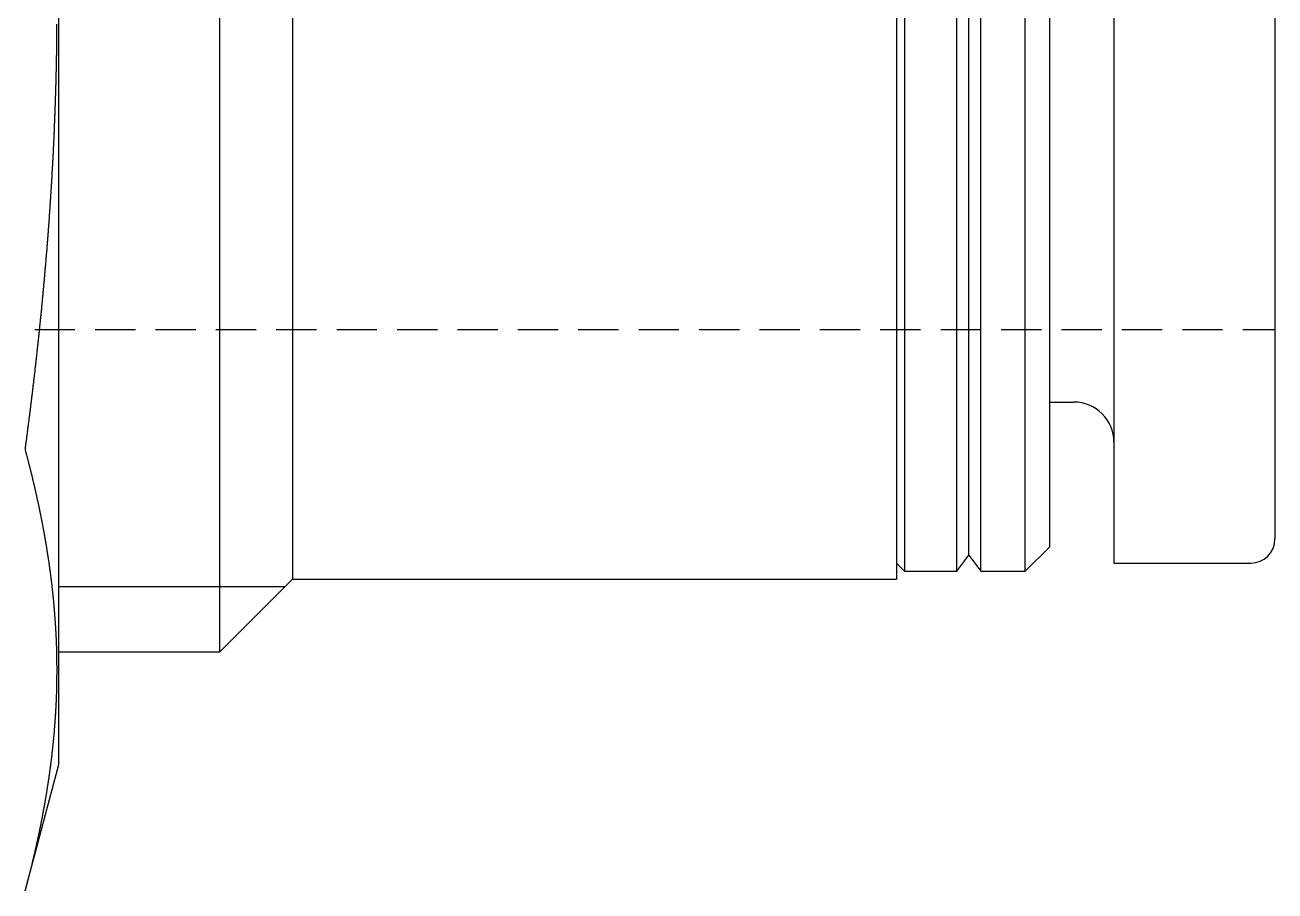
# Model space of a CAD drawing. Extents: x 4.5 to 90.9, y -19.2 to 68.3.
# Drawn here: x 44.99 to 60.51, y -1.05 to 9.7 of the extents above; entities that cross this region are included whole.
import ezdxf

# ---------------------------------------------------------------- set-up
doc = ezdxf.new("R2010")
doc.units = 0
doc.linetypes.add('DASHED', pattern=[0.75, 0.5, -0.25])
doc.layers.get('0').update_dxf_attribs({"linetype": 'CONTINUOUS'})

msp = doc.modelspace()

# ---------------------------------------------------------------- linework, layer by layer
at = {"color": 7, "linetype": 'CONTINUOUS'}
for p, q in [((45.411, 0.522), (45.411, 19.322)), ((47.411, 1.922), (47.411, 17.922)), ((48.311, 17.022), (48.311, 2.822)), ((55.811, 17.022), (55.811, 2.822)), ((55.911, 16.922), (55.911, 2.922)), ((56.561, 2.922), (56.561, 16.922)), ((56.861, 2.922), (56.861, 16.922)), ((57.411, 2.922), (57.411, 16.922)), ((58.511, 16.822), (58.511, 3.022)), ((56.711, 3.122), (56.711, 16.722)), ((57.711, 16.622), (57.711, 3.222)), ((60.511, 16.522), (60.511, 3.322)), ((57.711, 5.022), (58.011, 5.022)), ((56.561, 2.922), (56.711, 3.122)), ((56.711, 3.122), (56.861, 2.922)), ((57.411, 2.922), (57.711, 3.222)), ((55.811, 3.022), (55.911, 2.922)), ((58.511, 3.022), (60.211, 3.022)), ((47.411, 1.922), (48.311, 2.822)), ((48.311, 2.822), (55.811, 2.822)), ((55.911, 2.922), (56.561, 2.922)), ((56.861, 2.922), (57.411, 2.922)), ((45.411, 1.922), (47.411, 1.922)), ((44.991, -1.048), (45.411, 0.522))]:
    msp.add_line(p, q, dxfattribs=at)
at = {"color": 3, "linetype": 'DASHED'}
msp.add_line((42.111, 5.922), (60.511, 5.922), dxfattribs=at)
at = {"color": 3, "linetype": 'CONTINUOUS'}
msp.add_line((45.411, 2.734), (48.223, 2.734), dxfattribs=at)
at = {"color": 7}
for points in [[(45.384, 9.711, 0), (45.384, 9.698, 0), (45.384, 9.686, 0), (45.384, 9.673, 0), (45.384, 9.66, 0), (45.383, 9.647, 0), (45.383, 9.635, 0), (45.383, 9.622, 0), (45.383, 9.609, 0), (45.383, 9.596, 0), (45.383, 9.584, 0), (45.383, 9.571, 0), (45.383, 9.558, 0), (45.383, 9.545, 0), (45.383, 9.533, 0), (45.382, 9.52, 0), (45.382, 9.507, 0), (45.382, 9.494, 0), (45.382, 9.482, 0), (45.382, 9.469, 0), (45.382, 9.456, 0), (45.381, 9.443, 0), (45.381, 9.431, 0), (45.381, 9.418, 0), (45.381, 9.405, 0), (45.381, 9.392, 0), (45.38, 9.38, 0), (45.38, 9.367, 0), (45.38, 9.354, 0), (45.38, 9.341, 0), (45.38, 9.329, 0), (45.379, 9.316, 0), (45.379, 9.303, 0), (45.379, 9.29, 0), (45.379, 9.278, 0), (45.379, 9.265, 0), (45.378, 9.252, 0), (45.378, 9.239, 0), (45.378, 9.227, 0), (45.377, 9.214, 0), (45.377, 9.201, 0), (45.377, 9.188, 0), (45.377, 9.176, 0), (45.377, 9.163, 0), (45.376, 9.15, 0), (45.376, 9.137, 0), (45.376, 9.125, 0), (45.375, 9.112, 0), (45.375, 9.099, 0), (45.375, 9.086, 0), (45.374, 9.074, 0), (45.374, 9.061, 0), (45.374, 9.048, 0), (45.374, 9.035, 0), (45.373, 9.023, 0), (45.373, 9.01, 0), (45.373, 8.997, 0), (45.372, 8.984, 0), (45.372, 8.972, 0), (45.372, 8.959, 0), (45.371, 8.946, 0), (45.371, 8.933, 0), (45.37, 8.921, 0), (45.37, 8.908, 0), (45.37, 8.895, 0), (45.369, 8.882, 0), (45.369, 8.87, 0), (45.369, 8.857, 0), (45.368, 8.844, 0), (45.368, 8.831, 0), (45.367, 8.819, 0), (45.367, 8.806, 0), (45.367, 8.793, 0), (45.366, 8.78, 0), (45.366, 8.768, 0), (45.365, 8.755, 0), (45.365, 8.742, 0), (45.365, 8.729, 0), (45.364, 8.717, 0), (45.364, 8.704, 0), (45.363, 8.691, 0), (45.363, 8.678, 0), (45.362, 8.666, 0), (45.362, 8.653, 0), (45.362, 8.64, 0), (45.361, 8.627, 0), (45.361, 8.615, 0), (45.36, 8.602, 0), (45.36, 8.589, 0), (45.359, 8.576, 0), (45.359, 8.564, 0), (45.358, 8.551, 0), (45.358, 8.538, 0), (45.357, 8.526, 0), (45.357, 8.513, 0), (45.356, 8.5, 0), (45.356, 8.487, 0), (45.355, 8.475, 0), (45.355, 8.462, 0), (45.354, 8.449, 0), (45.354, 8.436, 0), (45.353, 8.424, 0), (45.353, 8.411, 0), (45.352, 8.398, 0), (45.352, 8.385, 0), (45.351, 8.373, 0), (45.35, 8.36, 0), (45.35, 8.347, 0), (45.349, 8.334, 0), (45.349, 8.322, 0), (45.348, 8.309, 0), (45.348, 8.296, 0), (45.347, 8.283, 0), (45.346, 8.271, 0), (45.346, 8.258, 0), (45.345, 8.245, 0), (45.345, 8.232, 0), (45.344, 8.22, 0), (45.343, 8.207, 0), (45.343, 8.194, 0), (45.342, 8.181, 0), (45.342, 8.169, 0), (45.341, 8.156, 0), (45.34, 8.143, 0), (45.34, 8.131, 0), (45.339, 8.118, 0), (45.339, 8.105, 0), (45.338, 8.092, 0), (45.337, 8.08, 0), (45.337, 8.067, 0), (45.336, 8.054, 0), (45.335, 8.041, 0), (45.335, 8.029, 0), (45.334, 8.016, 0), (45.333, 8.003, 0), (45.333, 7.99, 0), (45.332, 7.978, 0), (45.331, 7.965, 0), (45.331, 7.952, 0), (45.33, 7.94, 0), (45.329, 7.927, 0), (45.328, 7.914, 0), (45.328, 7.901, 0), (45.327, 7.889, 0), (45.326, 7.876, 0), (45.326, 7.863, 0), (45.325, 7.85, 0), (45.324, 7.838, 0), (45.323, 7.825, 0), (45.323, 7.812, 0), (45.322, 7.799, 0), (45.321, 7.787, 0), (45.32, 7.774, 0), (45.32, 7.761, 0), (45.319, 7.749, 0), (45.318, 7.736, 0), (45.317, 7.723, 0), (45.317, 7.71, 0), (45.316, 7.698, 0), (45.315, 7.685, 0), (45.314, 7.672, 0), (45.313, 7.659, 0), (45.313, 7.647, 0), (45.312, 7.634, 0), (45.311, 7.621, 0), (45.31, 7.609, 0), (45.309, 7.596, 0), (45.309, 7.583, 0), (45.308, 7.57, 0), (45.307, 7.558, 0), (45.306, 7.545, 0), (45.305, 7.532, 0), (45.304, 7.519, 0), (45.304, 7.507, 0), (45.303, 7.494, 0), (45.302, 7.481, 0), (45.301, 7.469, 0), (45.3, 7.456, 0), (45.299, 7.443, 0), (45.299, 7.43, 0), (45.298, 7.418, 0), (45.297, 7.405, 0), (45.296, 7.392, 0), (45.295, 7.379, 0), (45.294, 7.367, 0), (45.293, 7.354, 0), (45.292, 7.341, 0), (45.291, 7.329, 0), (45.291, 7.316, 0), (45.29, 7.303, 0), (45.289, 7.29, 0), (45.288, 7.278, 0), (45.287, 7.265, 0), (45.286, 7.252, 0), (45.285, 7.239, 0), (45.284, 7.227, 0), (45.283, 7.214, 0), (45.282, 7.201, 0), (45.281, 7.189, 0), (45.28, 7.176, 0), (45.279, 7.163, 0), (45.279, 7.15, 0), (45.278, 7.138, 0), (45.277, 7.125, 0), (45.276, 7.112, 0), (45.275, 7.1, 0), (45.274, 7.087, 0), (45.273, 7.074, 0), (45.272, 7.061, 0), (45.271, 7.049, 0), (45.27, 7.036, 0), (45.269, 7.023, 0), (45.268, 7.011, 0), (45.267, 6.998, 0), (45.266, 6.985, 0), (45.265, 6.972, 0), (45.264, 6.96, 0), (45.263, 6.947, 0), (45.262, 6.934, 0), (45.261, 6.922, 0), (45.26, 6.909, 0), (45.259, 6.896, 0), (45.258, 6.883, 0), (45.257, 6.871, 0), (45.255, 6.858, 0), (45.255, 6.845, 0), (45.254, 6.833, 0), (45.252, 6.82, 0), (45.251, 6.807, 0), (45.25, 6.795, 0), (45.249, 6.782, 0), (45.248, 6.769, 0), (45.247, 6.756, 0), (45.246, 6.744, 0), (45.245, 6.731, 0), (45.244, 6.718, 0), (45.243, 6.706, 0), (45.242, 6.693, 0), (45.24, 6.68, 0), (45.239, 6.667, 0), (45.238, 6.655, 0), (45.237, 6.642, 0), (45.236, 6.629, 0), (45.235, 6.617, 0), (45.234, 6.604, 0), (45.233, 6.591, 0), (45.232, 6.579, 0), (45.23, 6.566, 0), (45.229, 6.553, 0), (45.228, 6.54, 0), (45.227, 6.528, 0), (45.226, 6.515, 0), (45.225, 6.502, 0), (45.224, 6.49, 0), (45.222, 6.477, 0), (45.221, 6.464, 0), (45.22, 6.451, 0), (45.219, 6.439, 0), (45.218, 6.426, 0), (45.217, 6.413, 0), (45.215, 6.401, 0), (45.214, 6.388, 0), (45.213, 6.375, 0), (45.212, 6.363, 0), (45.211, 6.35, 0), (45.209, 6.337, 0), (45.208, 6.324, 0), (45.207, 6.312, 0), (45.206, 6.299, 0), (45.205, 6.286, 0), (45.203, 6.274, 0), (45.202, 6.261, 0), (45.201, 6.248, 0), (45.2, 6.236, 0), (45.199, 6.223, 0), (45.197, 6.21, 0), (45.196, 6.198, 0), (45.195, 6.185, 0), (45.194, 6.172, 0), (45.192, 6.159, 0), (45.191, 6.147, 0), (45.19, 6.134, 0), (45.189, 6.121, 0), (45.187, 6.109, 0), (45.186, 6.096, 0), (45.185, 6.083, 0), (45.184, 6.071, 0), (45.182, 6.058, 0), (45.181, 6.045, 0), (45.18, 6.033, 0), (45.178, 6.02, 0), (45.177, 6.007, 0), (45.176, 5.995, 0), (45.175, 5.982, 0), (45.173, 5.969, 0), (45.172, 5.956, 0), (45.17, 5.944, 0), (45.169, 5.931, 0), (45.168, 5.918, 0), (45.167, 5.906, 0), (45.165, 5.893, 0), (45.164, 5.88, 0), (45.163, 5.868, 0), (45.161, 5.855, 0), (45.16, 5.842, 0), (45.159, 5.83, 0), (45.157, 5.817, 0), (45.156, 5.804, 0), (45.154, 5.792, 0), (45.153, 5.779, 0), (45.152, 5.766, 0), (45.15, 5.754, 0), (45.149, 5.741, 0), (45.148, 5.728, 0), (45.146, 5.715, 0), (45.145, 5.703, 0), (45.144, 5.69, 0), (45.142, 5.677, 0), (45.141, 5.665, 0), (45.139, 5.652, 0), (45.138, 5.639, 0), (45.137, 5.627, 0), (45.135, 5.614, 0), (45.134, 5.601, 0), (45.132, 5.589, 0), (45.131, 5.576, 0), (45.13, 5.563, 0), (45.128, 5.551, 0), (45.127, 5.538, 0), (45.125, 5.525, 0), (45.124, 5.513, 0), (45.123, 5.5, 0), (45.121, 5.487, 0), (45.12, 5.475, 0), (45.118, 5.462, 0), (45.117, 5.449, 0), (45.115, 5.437, 0), (45.114, 5.424, 0), (45.112, 5.411, 0), (45.111, 5.399, 0), (45.109, 5.386, 0), (45.108, 5.373, 0), (45.106, 5.361, 0), (45.105, 5.348, 0), (45.104, 5.335, 0), (45.102, 5.323, 0), (45.101, 5.31, 0), (45.099, 5.297, 0), (45.098, 5.285, 0), (45.096, 5.272, 0), (45.095, 5.259, 0), (45.093, 5.247, 0), (45.092, 5.234, 0), (45.09, 5.221, 0), (45.089, 5.209, 0), (45.087, 5.196, 0), (45.086, 5.183, 0), (45.084, 5.171, 0), (45.083, 5.158, 0), (45.081, 5.145, 0), (45.08, 5.133, 0), (45.078, 5.12, 0), (45.077, 5.107, 0), (45.075, 5.095, 0), (45.073, 5.082, 0), (45.072, 5.069, 0), (45.07, 5.057, 0), (45.069, 5.044, 0), (45.067, 5.031, 0), (45.066, 5.019, 0), (45.064, 5.006, 0), (45.062, 4.993, 0), (45.061, 4.981, 0), (45.059, 4.968, 0), (45.058, 4.955, 0), (45.056, 4.943, 0), (45.055, 4.93, 0), (45.053, 4.917, 0), (45.051, 4.905, 0), (45.05, 4.892, 0), (45.048, 4.879, 0), (45.047, 4.867, 0), (45.045, 4.854, 0), (45.044, 4.842, 0), (45.042, 4.829, 0), (45.04, 4.816, 0), (45.039, 4.804, 0), (45.037, 4.791, 0), (45.035, 4.778, 0), (45.034, 4.766, 0), (45.032, 4.753, 0), (45.031, 4.74, 0), (45.029, 4.728, 0), (45.027, 4.715, 0), (45.026, 4.702, 0), (45.024, 4.69, 0), (45.023, 4.677, 0), (45.021, 4.664, 0), (45.019, 4.652, 0), (45.018, 4.639, 0), (45.016, 4.626, 0), (45.014, 4.614, 0), (45.013, 4.601, 0), (45.011, 4.589, 0), (45.009, 4.576, 0), (45.008, 4.563, 0), (45.006, 4.551, 0), (45.004, 4.538, 0), (45.003, 4.525, 0), (45.001, 4.513, 0), (44.999, 4.5, 0), (44.998, 4.487, 0), (44.996, 4.475, 0), (44.994, 4.462, 0), (44.993, 4.449, 0), (44.991, 4.437, 0)], [(44.991, 4.437, 0), (44.993, 4.431, 0), (44.994, 4.424, 0), (44.996, 4.418, 0), (44.998, 4.412, 0), (44.999, 4.406, 0), (45.001, 4.4, 0), (45.002, 4.393, 0), (45.004, 4.387, 0), (45.006, 4.381, 0), (45.007, 4.375, 0), (45.009, 4.368, 0), (45.011, 4.362, 0), (45.012, 4.356, 0), (45.014, 4.35, 0), (45.016, 4.343, 0), (45.017, 4.337, 0), (45.019, 4.331, 0), (45.02, 4.325, 0), (45.022, 4.319, 0), (45.024, 4.312, 0), (45.025, 4.306, 0), (45.027, 4.3, 0), (45.029, 4.294, 0), (45.03, 4.287, 0), (45.032, 4.281, 0), (45.033, 4.275, 0), (45.035, 4.269, 0), (45.036, 4.262, 0), (45.038, 4.256, 0), (45.04, 4.25, 0), (45.041, 4.244, 0), (45.043, 4.237, 0), (45.044, 4.231, 0), (45.046, 4.225, 0), (45.048, 4.219, 0), (45.049, 4.212, 0), (45.051, 4.206, 0), (45.052, 4.2, 0), (45.054, 4.194, 0), (45.055, 4.187, 0), (45.057, 4.181, 0), (45.059, 4.175, 0), (45.06, 4.169, 0), (45.062, 4.162, 0), (45.063, 4.156, 0), (45.065, 4.15, 0), (45.066, 4.144, 0), (45.068, 4.137, 0), (45.069, 4.131, 0), (45.071, 4.125, 0), (45.072, 4.119, 0), (45.074, 4.112, 0), (45.075, 4.106, 0), (45.077, 4.1, 0), (45.078, 4.094, 0), (45.08, 4.087, 0), (45.081, 4.081, 0), (45.083, 4.075, 0), (45.084, 4.069, 0), (45.086, 4.062, 0), (45.087, 4.056, 0), (45.089, 4.05, 0), (45.09, 4.044, 0), (45.092, 4.037, 0), (45.093, 4.031, 0), (45.095, 4.025, 0), (45.096, 4.018, 0), (45.098, 4.012, 0), (45.099, 4.006, 0), (45.101, 4, 0), (45.102, 3.993, 0), (45.104, 3.987, 0), (45.105, 3.981, 0), (45.107, 3.975, 0), (45.108, 3.968, 0), (45.109, 3.962, 0), (45.111, 3.956, 0), (45.112, 3.95, 0), (45.114, 3.943, 0), (45.115, 3.937, 0), (45.117, 3.931, 0), (45.118, 3.924, 0), (45.12, 3.918, 0), (45.121, 3.912, 0), (45.122, 3.906, 0), (45.124, 3.899, 0), (45.125, 3.893, 0), (45.127, 3.887, 0), (45.128, 3.88, 0), (45.13, 3.874, 0), (45.131, 3.868, 0), (45.132, 3.862, 0), (45.134, 3.855, 0), (45.135, 3.849, 0), (45.136, 3.843, 0), (45.138, 3.836, 0), (45.139, 3.83, 0), (45.141, 3.824, 0), (45.142, 3.818, 0), (45.143, 3.811, 0), (45.145, 3.805, 0), (45.146, 3.799, 0), (45.147, 3.792, 0), (45.149, 3.786, 0), (45.15, 3.78, 0), (45.151, 3.773, 0), (45.153, 3.767, 0), (45.154, 3.761, 0), (45.156, 3.755, 0), (45.157, 3.748, 0), (45.158, 3.742, 0), (45.16, 3.736, 0), (45.161, 3.729, 0), (45.162, 3.723, 0), (45.164, 3.717, 0), (45.165, 3.711, 0), (45.166, 3.704, 0), (45.167, 3.698, 0), (45.169, 3.692, 0), (45.17, 3.685, 0), (45.171, 3.679, 0), (45.173, 3.673, 0), (45.174, 3.666, 0), (45.175, 3.66, 0), (45.177, 3.654, 0), (45.178, 3.647, 0), (45.179, 3.641, 0), (45.181, 3.635, 0), (45.182, 3.628, 0), (45.183, 3.622, 0), (45.184, 3.616, 0), (45.186, 3.61, 0), (45.187, 3.603, 0), (45.188, 3.597, 0), (45.189, 3.591, 0), (45.191, 3.584, 0), (45.192, 3.578, 0), (45.193, 3.572, 0), (45.194, 3.565, 0), (45.196, 3.559, 0), (45.197, 3.553, 0), (45.198, 3.546, 0), (45.199, 3.54, 0), (45.2, 3.534, 0), (45.202, 3.527, 0), (45.203, 3.521, 0), (45.204, 3.515, 0), (45.205, 3.508, 0), (45.207, 3.502, 0), (45.208, 3.496, 0), (45.209, 3.489, 0), (45.21, 3.483, 0), (45.211, 3.477, 0), (45.213, 3.47, 0), (45.214, 3.464, 0), (45.215, 3.458, 0), (45.216, 3.451, 0), (45.217, 3.445, 0), (45.218, 3.439, 0), (45.22, 3.433, 0), (45.221, 3.426, 0), (45.222, 3.42, 0), (45.223, 3.413, 0), (45.224, 3.407, 0), (45.225, 3.401, 0), (45.227, 3.394, 0), (45.228, 3.388, 0), (45.229, 3.382, 0), (45.23, 3.375, 0), (45.231, 3.369, 0), (45.232, 3.363, 0), (45.233, 3.356, 0), (45.234, 3.35, 0), (45.236, 3.344, 0), (45.237, 3.337, 0), (45.238, 3.331, 0), (45.239, 3.325, 0), (45.24, 3.318, 0), (45.241, 3.312, 0), (45.242, 3.306, 0), (45.243, 3.299, 0), (45.244, 3.293, 0), (45.245, 3.287, 0), (45.246, 3.28, 0), (45.248, 3.274, 0), (45.249, 3.268, 0), (45.25, 3.261, 0), (45.251, 3.255, 0), (45.252, 3.249, 0), (45.253, 3.242, 0), (45.254, 3.236, 0), (45.255, 3.23, 0), (45.256, 3.223, 0), (45.257, 3.217, 0), (45.258, 3.21, 0), (45.259, 3.204, 0), (45.26, 3.198, 0), (45.261, 3.191, 0), (45.262, 3.185, 0), (45.263, 3.179, 0), (45.264, 3.172, 0), (45.265, 3.166, 0), (45.266, 3.16, 0), (45.267, 3.153, 0), (45.268, 3.147, 0), (45.269, 3.14, 0), (45.27, 3.134, 0), (45.271, 3.128, 0), (45.272, 3.121, 0), (45.273, 3.115, 0), (45.274, 3.109, 0), (45.275, 3.102, 0), (45.276, 3.096, 0), (45.277, 3.09, 0), (45.278, 3.083, 0), (45.279, 3.077, 0), (45.28, 3.07, 0), (45.281, 3.064, 0), (45.282, 3.058, 0), (45.283, 3.051, 0), (45.284, 3.045, 0), (45.285, 3.039, 0), (45.286, 3.032, 0), (45.287, 3.026, 0), (45.288, 3.019, 0), (45.288, 3.013, 0), (45.289, 3.007, 0), (45.29, 3, 0), (45.291, 2.994, 0), (45.292, 2.988, 0), (45.293, 2.981, 0), (45.294, 2.975, 0), (45.295, 2.968, 0), (45.296, 2.962, 0), (45.297, 2.956, 0), (45.297, 2.949, 0), (45.298, 2.943, 0), (45.299, 2.937, 0), (45.3, 2.93, 0), (45.301, 2.924, 0), (45.302, 2.917, 0), (45.303, 2.911, 0), (45.303, 2.905, 0), (45.304, 2.898, 0), (45.305, 2.892, 0), (45.306, 2.886, 0), (45.307, 2.879, 0), (45.307, 2.873, 0), (45.308, 2.866, 0), (45.309, 2.86, 0), (45.31, 2.854, 0), (45.311, 2.847, 0), (45.312, 2.841, 0), (45.312, 2.834, 0), (45.313, 2.828, 0), (45.314, 2.822, 0), (45.315, 2.815, 0), (45.316, 2.809, 0), (45.316, 2.802, 0), (45.317, 2.796, 0), (45.318, 2.79, 0), (45.319, 2.783, 0), (45.319, 2.777, 0), (45.32, 2.771, 0), (45.321, 2.764, 0), (45.322, 2.758, 0), (45.322, 2.751, 0), (45.323, 2.745, 0), (45.324, 2.739, 0), (45.325, 2.732, 0), (45.325, 2.726, 0), (45.326, 2.719, 0), (45.327, 2.713, 0), (45.328, 2.707, 0), (45.328, 2.7, 0), (45.329, 2.694, 0), (45.33, 2.687, 0), (45.33, 2.681, 0), (45.331, 2.675, 0), (45.332, 2.668, 0), (45.332, 2.662, 0), (45.333, 2.655, 0), (45.334, 2.649, 0), (45.334, 2.643, 0), (45.335, 2.636, 0), (45.336, 2.63, 0), (45.337, 2.623, 0), (45.337, 2.617, 0), (45.338, 2.61, 0), (45.338, 2.604, 0), (45.339, 2.598, 0), (45.34, 2.591, 0), (45.34, 2.585, 0), (45.341, 2.578, 0), (45.342, 2.572, 0), (45.342, 2.566, 0), (45.343, 2.559, 0), (45.343, 2.553, 0), (45.344, 2.546, 0), (45.345, 2.54, 0), (45.345, 2.534, 0), (45.346, 2.527, 0), (45.346, 2.521, 0), (45.347, 2.514, 0), (45.348, 2.508, 0), (45.348, 2.502, 0), (45.349, 2.495, 0), (45.349, 2.489, 0), (45.35, 2.482, 0), (45.35, 2.476, 0), (45.351, 2.469, 0), (45.352, 2.463, 0), (45.352, 2.457, 0), (45.353, 2.45, 0), (45.353, 2.444, 0), (45.354, 2.437, 0), (45.354, 2.431, 0), (45.355, 2.425, 0), (45.355, 2.418, 0), (45.356, 2.412, 0), (45.356, 2.405, 0), (45.357, 2.399, 0), (45.357, 2.392, 0), (45.358, 2.386, 0), (45.358, 2.38, 0), (45.359, 2.373, 0), (45.359, 2.367, 0), (45.36, 2.36, 0), (45.36, 2.354, 0), (45.361, 2.347, 0), (45.361, 2.341, 0), (45.362, 2.335, 0), (45.362, 2.328, 0), (45.363, 2.322, 0), (45.363, 2.315, 0), (45.363, 2.309, 0), (45.364, 2.303, 0), (45.364, 2.296, 0), (45.365, 2.29, 0), (45.365, 2.283, 0), (45.366, 2.277, 0), (45.366, 2.27, 0), (45.366, 2.264, 0), (45.367, 2.258, 0), (45.367, 2.251, 0), (45.368, 2.245, 0), (45.368, 2.238, 0), (45.368, 2.232, 0), (45.369, 2.225, 0), (45.369, 2.219, 0), (45.37, 2.213, 0), (45.37, 2.206, 0), (45.37, 2.2, 0), (45.371, 2.193, 0), (45.371, 2.187, 0), (45.371, 2.18, 0), (45.372, 2.174, 0), (45.372, 2.168, 0), (45.372, 2.161, 0), (45.373, 2.155, 0), (45.373, 2.148, 0), (45.373, 2.142, 0), (45.374, 2.135, 0), (45.374, 2.129, 0), (45.374, 2.122, 0), (45.375, 2.116, 0), (45.375, 2.11, 0), (45.375, 2.103, 0), (45.376, 2.097, 0), (45.376, 2.09, 0), (45.376, 2.084, 0), (45.376, 2.077, 0), (45.377, 2.071, 0), (45.377, 2.065, 0), (45.377, 2.058, 0), (45.377, 2.052, 0), (45.378, 2.045, 0), (45.378, 2.039, 0), (45.378, 2.032, 0), (45.379, 2.026, 0), (45.379, 2.02, 0), (45.379, 2.013, 0), (45.379, 2.007, 0), (45.379, 2, 0), (45.38, 1.994, 0), (45.38, 1.987, 0), (45.38, 1.981, 0), (45.38, 1.974, 0), (45.38, 1.968, 0), (45.381, 1.962, 0), (45.381, 1.955, 0), (45.381, 1.949, 0), (45.381, 1.942, 0), (45.381, 1.936, 0), (45.382, 1.929, 0), (45.382, 1.923, 0), (45.382, 1.917, 0), (45.382, 1.91, 0), (45.382, 1.904, 0), (45.382, 1.897, 0), (45.383, 1.891, 0), (45.383, 1.884, 0), (45.383, 1.878, 0), (45.383, 1.871, 0), (45.383, 1.865, 0), (45.383, 1.859, 0), (45.383, 1.852, 0), (45.383, 1.846, 0), (45.383, 1.839, 0), (45.384, 1.833, 0), (45.384, 1.826, 0), (45.384, 1.82, 0), (45.384, 1.814, 0), (45.384, 1.807, 0), (45.384, 1.801, 0), (45.384, 1.794, 0), (45.384, 1.788, 0), (45.384, 1.781, 0), (45.384, 1.775, 0), (45.384, 1.768, 0), (45.384, 1.762, 0), (45.385, 1.756, 0), (45.385, 1.749, 0), (45.385, 1.743, 0), (45.385, 1.736, 0), (45.385, 1.73, 0), (45.385, 1.723, 0), (45.385, 1.717, 0), (45.385, 1.711, 0), (45.385, 1.704, 0), (45.385, 1.698, 0), (45.385, 1.691, 0), (45.385, 1.685, 0), (45.385, 1.678, 0), (45.385, 1.672, 0), (45.385, 1.665, 0), (45.385, 1.659, 0), (45.385, 1.653, 0), (45.385, 1.646, 0), (45.385, 1.64, 0), (45.385, 1.633, 0), (45.384, 1.627, 0), (45.384, 1.62, 0), (45.384, 1.614, 0), (45.384, 1.607, 0), (45.384, 1.601, 0), (45.384, 1.595, 0), (45.384, 1.588, 0), (45.384, 1.582, 0), (45.384, 1.575, 0), (45.384, 1.569, 0), (45.384, 1.562, 0), (45.384, 1.556, 0), (45.383, 1.55, 0), (45.383, 1.543, 0), (45.383, 1.537, 0), (45.383, 1.53, 0), (45.383, 1.524, 0), (45.383, 1.517, 0), (45.383, 1.511, 0), (45.383, 1.504, 0), (45.383, 1.498, 0), (45.382, 1.492, 0), (45.382, 1.485, 0), (45.382, 1.479, 0), (45.382, 1.472, 0), (45.382, 1.466, 0), (45.382, 1.459, 0), (45.381, 1.453, 0), (45.381, 1.447, 0), (45.381, 1.44, 0), (45.381, 1.434, 0), (45.381, 1.427, 0), (45.38, 1.421, 0), (45.38, 1.414, 0), (45.38, 1.408, 0), (45.38, 1.401, 0), (45.38, 1.395, 0), (45.379, 1.389, 0), (45.379, 1.382, 0), (45.379, 1.376, 0), (45.379, 1.369, 0), (45.379, 1.363, 0), (45.378, 1.356, 0), (45.378, 1.35, 0), (45.378, 1.344, 0), (45.377, 1.337, 0), (45.377, 1.331, 0), (45.377, 1.324, 0), (45.377, 1.318, 0), (45.376, 1.311, 0), (45.376, 1.305, 0), (45.376, 1.299, 0), (45.376, 1.292, 0), (45.375, 1.286, 0), (45.375, 1.279, 0), (45.375, 1.273, 0), (45.374, 1.266, 0), (45.374, 1.26, 0), (45.374, 1.253, 0), (45.373, 1.247, 0), (45.373, 1.241, 0), (45.373, 1.234, 0), (45.372, 1.228, 0), (45.372, 1.221, 0), (45.372, 1.215, 0), (45.371, 1.208, 0), (45.371, 1.202, 0), (45.371, 1.196, 0), (45.37, 1.189, 0), (45.37, 1.183, 0), (45.37, 1.176, 0), (45.369, 1.17, 0), (45.369, 1.163, 0), (45.368, 1.157, 0), (45.368, 1.151, 0), (45.368, 1.144, 0), (45.367, 1.138, 0), (45.367, 1.131, 0), (45.366, 1.125, 0), (45.366, 1.118, 0), (45.366, 1.112, 0), (45.365, 1.106, 0), (45.365, 1.099, 0), (45.364, 1.093, 0), (45.364, 1.086, 0), (45.363, 1.08, 0), (45.363, 1.074, 0), (45.363, 1.067, 0), (45.362, 1.061, 0), (45.362, 1.054, 0), (45.361, 1.048, 0), (45.361, 1.041, 0), (45.36, 1.035, 0), (45.36, 1.029, 0), (45.359, 1.022, 0), (45.359, 1.016, 0), (45.358, 1.009, 0), (45.358, 1.003, 0), (45.357, 0.996, 0), (45.357, 0.99, 0), (45.356, 0.984, 0), (45.356, 0.977, 0), (45.355, 0.971, 0), (45.355, 0.964, 0), (45.354, 0.958, 0), (45.354, 0.952, 0), (45.353, 0.945, 0), (45.353, 0.939, 0), (45.352, 0.932, 0), (45.352, 0.926, 0), (45.351, 0.919, 0), (45.35, 0.913, 0), (45.35, 0.907, 0), (45.349, 0.9, 0), (45.349, 0.894, 0), (45.348, 0.887, 0), (45.348, 0.881, 0), (45.347, 0.875, 0), (45.346, 0.868, 0), (45.346, 0.862, 0), (45.345, 0.855, 0), (45.345, 0.849, 0), (45.344, 0.842, 0), (45.343, 0.836, 0), (45.343, 0.83, 0), (45.342, 0.823, 0), (45.342, 0.817, 0), (45.341, 0.81, 0), (45.34, 0.804, 0), (45.34, 0.798, 0), (45.339, 0.791, 0), (45.338, 0.785, 0), (45.338, 0.778, 0), (45.337, 0.772, 0), (45.337, 0.766, 0), (45.336, 0.759, 0), (45.335, 0.753, 0), (45.334, 0.746, 0), (45.334, 0.74, 0), (45.333, 0.734, 0), (45.332, 0.727, 0), (45.332, 0.721, 0), (45.331, 0.714, 0), (45.33, 0.708, 0), (45.33, 0.702, 0), (45.329, 0.695, 0), (45.328, 0.689, 0), (45.328, 0.682, 0), (45.327, 0.676, 0), (45.326, 0.67, 0), (45.325, 0.663, 0), (45.325, 0.657, 0), (45.324, 0.65, 0), (45.323, 0.644, 0), (45.322, 0.638, 0), (45.322, 0.631, 0), (45.321, 0.625, 0), (45.32, 0.618, 0), (45.319, 0.612, 0), (45.319, 0.606, 0), (45.318, 0.599, 0), (45.317, 0.593, 0), (45.316, 0.586, 0), (45.316, 0.58, 0), (45.315, 0.574, 0), (45.314, 0.567, 0), (45.313, 0.561, 0), (45.312, 0.554, 0), (45.312, 0.548, 0), (45.311, 0.542, 0), (45.31, 0.535, 0), (45.309, 0.529, 0), (45.308, 0.522, 0), (45.307, 0.516, 0), (45.307, 0.51, 0), (45.306, 0.503, 0), (45.305, 0.497, 0), (45.304, 0.491, 0), (45.303, 0.484, 0), (45.303, 0.478, 0), (45.302, 0.471, 0), (45.301, 0.465, 0), (45.3, 0.459, 0), (45.299, 0.452, 0), (45.298, 0.446, 0), (45.297, 0.439, 0), (45.296, 0.433, 0), (45.296, 0.427, 0), (45.295, 0.42, 0), (45.294, 0.414, 0), (45.293, 0.408, 0), (45.292, 0.401, 0), (45.291, 0.395, 0), (45.29, 0.388, 0), (45.289, 0.382, 0), (45.288, 0.376, 0), (45.288, 0.369, 0), (45.287, 0.363, 0), (45.286, 0.357, 0), (45.285, 0.35, 0), (45.284, 0.344, 0), (45.283, 0.337, 0), (45.282, 0.331, 0), (45.281, 0.325, 0), (45.28, 0.318, 0), (45.279, 0.312, 0), (45.278, 0.306, 0), (45.277, 0.299, 0), (45.276, 0.293, 0), (45.275, 0.287, 0), (45.274, 0.28, 0), (45.273, 0.274, 0), (45.272, 0.267, 0), (45.271, 0.261, 0), (45.27, 0.255, 0), (45.269, 0.248, 0), (45.268, 0.242, 0), (45.267, 0.236, 0), (45.266, 0.229, 0), (45.265, 0.223, 0), (45.264, 0.217, 0), (45.263, 0.21, 0), (45.262, 0.204, 0), (45.261, 0.197, 0), (45.26, 0.191, 0), (45.259, 0.185, 0), (45.258, 0.178, 0), (45.257, 0.172, 0), (45.256, 0.166, 0), (45.255, 0.159, 0), (45.254, 0.153, 0), (45.253, 0.147, 0), (45.252, 0.14, 0), (45.251, 0.134, 0), (45.25, 0.128, 0), (45.249, 0.121, 0), (45.248, 0.115, 0), (45.246, 0.109, 0), (45.245, 0.102, 0), (45.244, 0.096, 0), (45.243, 0.089, 0), (45.242, 0.083, 0), (45.241, 0.077, 0), (45.24, 0.07, 0), (45.239, 0.064, 0), (45.238, 0.058, 0), (45.237, 0.051, 0), (45.236, 0.045, 0), (45.234, 0.039, 0), (45.233, 0.032, 0), (45.232, 0.026, 0), (45.231, 0.02, 0), (45.23, 0.013, 0), (45.229, 0.007, 0), (45.228, 0.001, 0), (45.227, -0.006, 0), (45.225, -0.012, 0), (45.224, -0.018, 0), (45.223, -0.025, 0), (45.222, -0.031, 0), (45.221, -0.037, 0), (45.22, -0.044, 0), (45.218, -0.05, 0), (45.217, -0.056, 0), (45.216, -0.063, 0), (45.215, -0.069, 0), (45.214, -0.075, 0), (45.213, -0.082, 0), (45.211, -0.088, 0), (45.21, -0.094, 0), (45.209, -0.101, 0), (45.208, -0.107, 0), (45.207, -0.113, 0), (45.205, -0.12, 0), (45.204, -0.126, 0), (45.203, -0.132, 0), (45.202, -0.139, 0), (45.2, -0.145, 0), (45.199, -0.151, 0), (45.198, -0.158, 0), (45.197, -0.164, 0), (45.196, -0.17, 0), (45.194, -0.177, 0), (45.193, -0.183, 0), (45.192, -0.189, 0), (45.191, -0.195, 0), (45.189, -0.202, 0), (45.188, -0.208, 0), (45.187, -0.214, 0), (45.186, -0.221, 0), (45.184, -0.227, 0), (45.183, -0.233, 0), (45.182, -0.24, 0), (45.181, -0.246, 0), (45.179, -0.252, 0), (45.178, -0.259, 0), (45.177, -0.265, 0), (45.175, -0.271, 0), (45.174, -0.278, 0), (45.173, -0.284, 0), (45.171, -0.29, 0), (45.17, -0.296, 0), (45.169, -0.303, 0), (45.167, -0.309, 0), (45.166, -0.315, 0), (45.165, -0.322, 0), (45.164, -0.328, 0), (45.162, -0.334, 0), (45.161, -0.341, 0), (45.16, -0.347, 0), (45.158, -0.353, 0), (45.157, -0.359, 0), (45.156, -0.366, 0), (45.154, -0.372, 0), (45.153, -0.378, 0), (45.151, -0.385, 0), (45.15, -0.391, 0), (45.149, -0.397, 0), (45.147, -0.404, 0), (45.146, -0.41, 0), (45.145, -0.416, 0), (45.143, -0.422, 0), (45.142, -0.429, 0), (45.141, -0.435, 0), (45.139, -0.441, 0), (45.138, -0.448, 0), (45.136, -0.454, 0), (45.135, -0.46, 0), (45.134, -0.466, 0), (45.132, -0.473, 0), (45.131, -0.479, 0), (45.13, -0.485, 0), (45.128, -0.492, 0), (45.127, -0.498, 0), (45.125, -0.504, 0), (45.124, -0.51, 0), (45.122, -0.517, 0), (45.121, -0.523, 0), (45.12, -0.529, 0), (45.118, -0.536, 0), (45.117, -0.542, 0), (45.115, -0.548, 0), (45.114, -0.554, 0), (45.112, -0.561, 0), (45.111, -0.567, 0), (45.109, -0.573, 0), (45.108, -0.579, 0), (45.107, -0.586, 0), (45.105, -0.592, 0), (45.104, -0.598, 0), (45.102, -0.605, 0), (45.101, -0.611, 0), (45.099, -0.617, 0), (45.098, -0.623, 0), (45.096, -0.63, 0), (45.095, -0.636, 0), (45.093, -0.642, 0), (45.092, -0.648, 0), (45.09, -0.655, 0), (45.089, -0.661, 0), (45.087, -0.667, 0), (45.086, -0.673, 0), (45.084, -0.68, 0), (45.083, -0.686, 0), (45.081, -0.692, 0), (45.08, -0.699, 0), (45.078, -0.705, 0), (45.077, -0.711, 0), (45.075, -0.717, 0), (45.074, -0.724, 0), (45.072, -0.73, 0), (45.071, -0.736, 0), (45.069, -0.742, 0), (45.068, -0.749, 0), (45.066, -0.755, 0), (45.065, -0.761, 0), (45.063, -0.767, 0), (45.062, -0.774, 0), (45.06, -0.78, 0), (45.059, -0.786, 0), (45.057, -0.792, 0), (45.055, -0.799, 0), (45.054, -0.805, 0), (45.052, -0.811, 0), (45.051, -0.817, 0), (45.049, -0.824, 0), (45.048, -0.83, 0), (45.046, -0.836, 0), (45.044, -0.842, 0), (45.043, -0.849, 0), (45.041, -0.855, 0), (45.04, -0.861, 0), (45.038, -0.867, 0), (45.036, -0.874, 0), (45.035, -0.88, 0), (45.033, -0.886, 0), (45.032, -0.892, 0), (45.03, -0.899, 0), (45.029, -0.905, 0), (45.027, -0.911, 0), (45.025, -0.917, 0), (45.024, -0.923, 0), (45.022, -0.93, 0), (45.02, -0.936, 0), (45.019, -0.942, 0), (45.017, -0.948, 0), (45.016, -0.955, 0), (45.014, -0.961, 0), (45.012, -0.967, 0), (45.011, -0.973, 0), (45.009, -0.98, 0), (45.007, -0.986, 0), (45.006, -0.992, 0), (45.004, -0.998, 0), (45.002, -1.004, 0), (45.001, -1.011, 0), (44.999, -1.017, 0), (44.998, -1.023, 0), (44.996, -1.029, 0), (44.994, -1.036, 0), (44.993, -1.042, 0), (44.991, -1.048, 0)]]:
    msp.add_polyline3d(points, dxfattribs=at)
at = {"color": 7, "linetype": 'CONTINUOUS'}
for centre, radius, start, end in [((58.011, 4.522), 0.5, 0, 90), ((60.211, 3.322), 0.3, 270, 0)]:
    msp.add_arc(centre, radius, start, end, dxfattribs=at)

doc.saveas('drawing.dxf')
